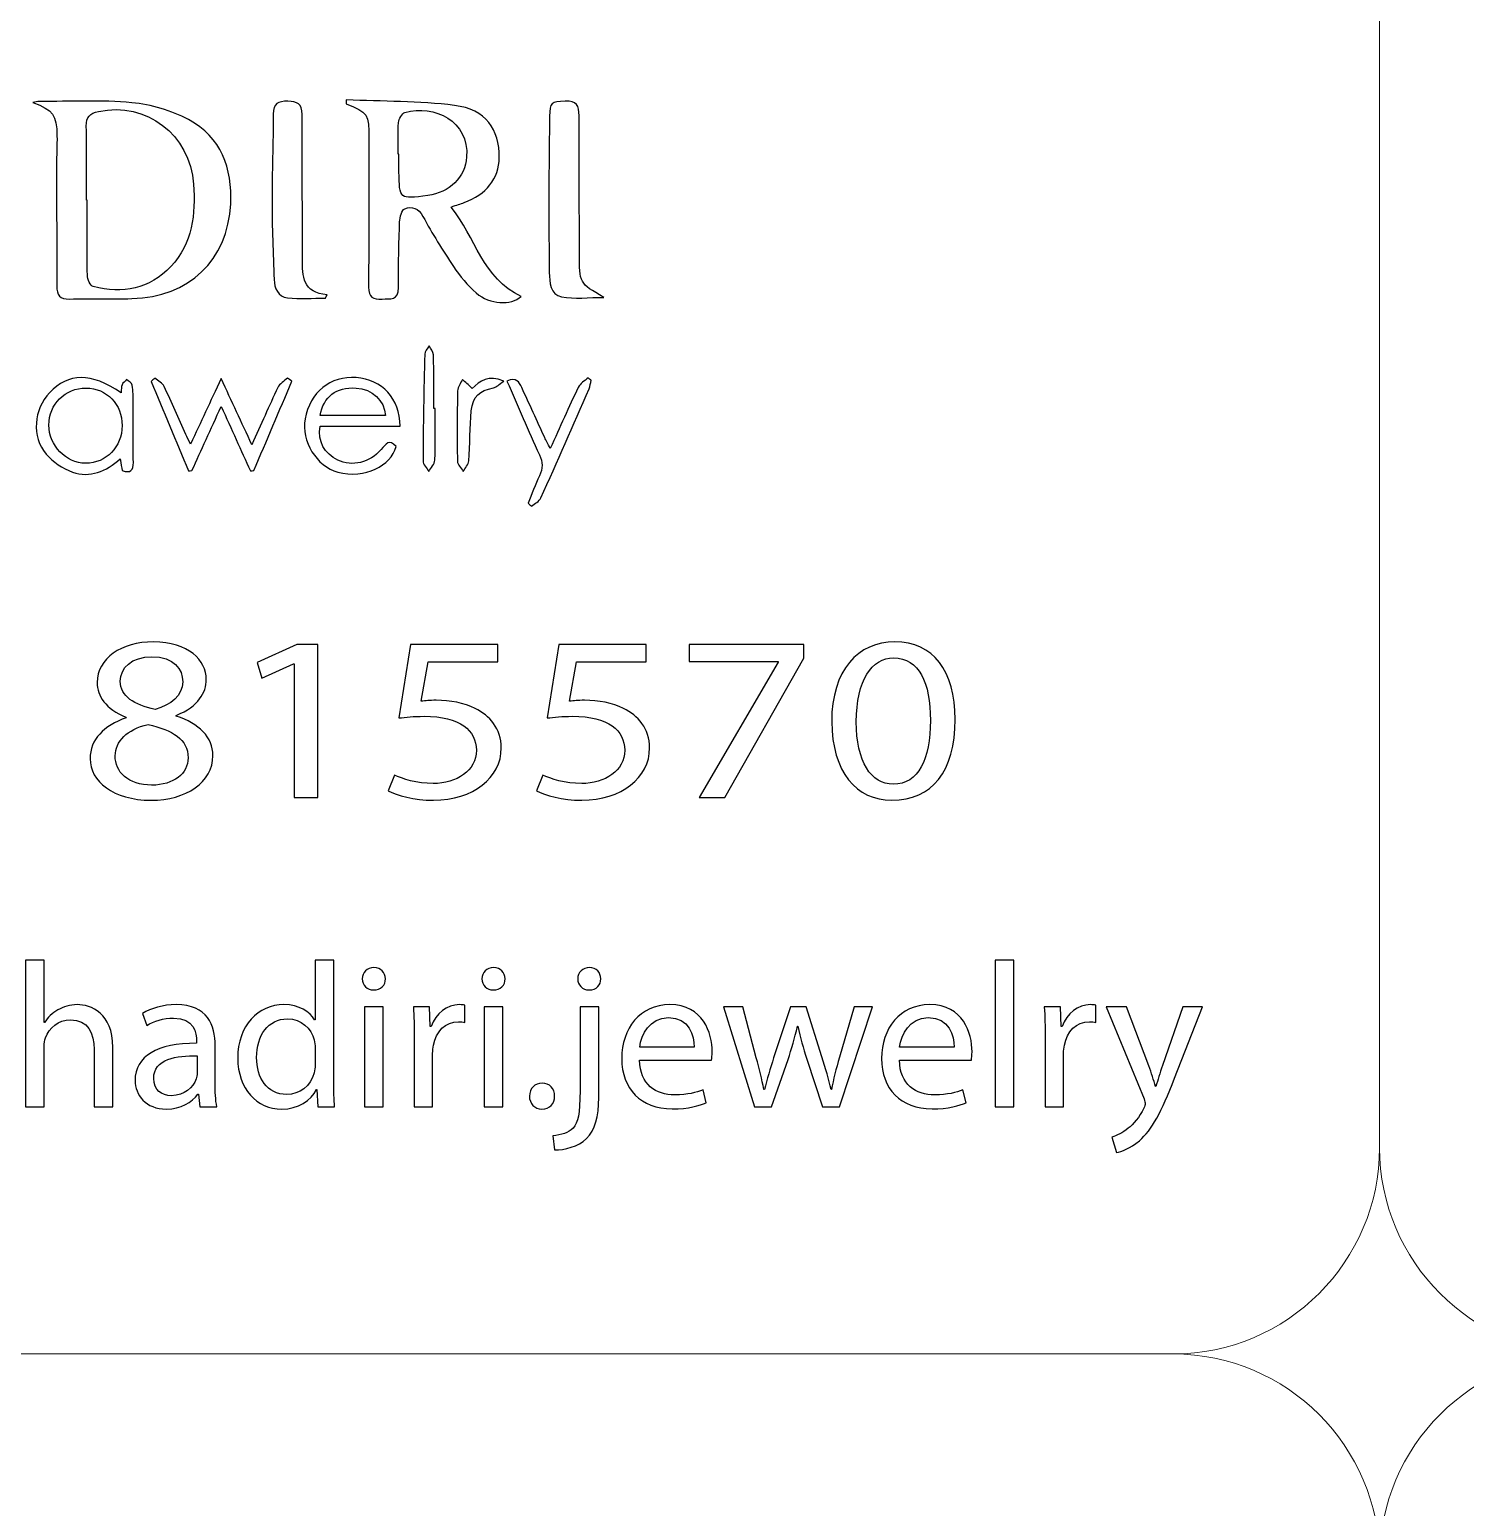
# Model space of a CAD drawing. Header units: millimetres. Extents: x -576 to 618, y 160 to 343.
# Drawn here: x 518.39 to 539.18, y 261.28 to 282.68 of the extents above; entities that cross this region are included whole.
import ezdxf

# ---------------------------------------------------------------- set-up
doc = ezdxf.new("R2010")
doc.units = ezdxf.units.MM
doc.header["$MEASUREMENT"] = 0
doc.layers.add('Layer 1', color=7, linetype='Continuous')

msp = doc.modelspace()

# ---------------------------------------------------------------- linework, layer by layer
at = {"layer": 'Layer 1', "color": 250, "lineweight": 18}
for points in [[(501.1217, 303.3001), (501.1217, 303.3001), (534.9517, 303.3001), (534.9517, 303.3001), (536.5957, 303.3001), (537.9367, 301.9591), (537.9367, 300.3151), (537.9367, 300.3151), (537.9367, 266.4851), (537.9367, 266.4851), (537.9367, 264.8411), (536.5957, 263.5001), (534.9517, 263.5001), (534.9517, 263.5001), (501.1217, 263.5001), (501.1217, 263.5001), (499.4777, 263.5001), (498.1367, 264.8411), (498.1367, 266.4851), (498.1367, 266.4851), (498.1367, 300.3151), (498.1367, 300.3151), (498.1367, 301.9591), (499.4777, 303.3001), (501.1217, 303.3001)], [(540.9217, 303.3001), (540.9217, 303.3001), (574.7517, 303.3001), (574.7517, 303.3001), (576.3957, 303.3001), (577.7367, 301.9591), (577.7367, 300.3151), (577.7367, 300.3151), (577.7367, 266.4851), (577.7367, 266.4851), (577.7367, 264.8411), (576.3957, 263.5001), (574.7517, 263.5001), (574.7517, 263.5001), (540.9217, 263.5001), (540.9217, 263.5001), (539.2777, 263.5001), (537.9367, 264.8411), (537.9367, 266.4851), (537.9367, 266.4851), (537.9367, 300.3151), (537.9367, 300.3151), (537.9367, 301.9591), (539.2777, 303.3001), (540.9217, 303.3001)], [(501.1217, 263.5001), (501.1217, 263.5001), (534.9517, 263.5001), (534.9517, 263.5001), (536.5957, 263.5001), (537.9367, 262.1591), (537.9367, 260.5151), (537.9367, 260.5151), (537.9367, 226.6851), (537.9367, 226.6851), (537.9367, 225.0411), (536.5957, 223.7001), (534.9517, 223.7001), (534.9517, 223.7001), (501.1217, 223.7001), (501.1217, 223.7001), (499.4777, 223.7001), (498.1367, 225.0411), (498.1367, 226.6851), (498.1367, 226.6851), (498.1367, 260.5151), (498.1367, 260.5151), (498.1367, 262.1591), (499.4777, 263.5001), (501.1217, 263.5001)], [(540.9217, 263.5001), (540.9217, 263.5001), (574.7517, 263.5001), (574.7517, 263.5001), (576.3957, 263.5001), (577.7367, 262.1591), (577.7367, 260.5151), (577.7367, 260.5151), (577.7367, 226.6851), (577.7367, 226.6851), (577.7367, 225.0411), (576.3957, 223.7001), (574.7517, 223.7001), (574.7517, 223.7001), (540.9217, 223.7001), (540.9217, 223.7001), (539.2777, 223.7001), (537.9367, 225.0411), (537.9367, 226.6851), (537.9367, 226.6851), (537.9367, 260.5151), (537.9367, 260.5151), (537.9367, 262.1591), (539.2777, 263.5001), (540.9217, 263.5001)]]:
    msp.add_open_spline(points, degree=3, knots=[0, 0, 0, 0, 0.125, 0.125, 0.125, 0.25, 0.25, 0.25, 0.375, 0.375, 0.375, 0.5, 0.5, 0.5, 0.625, 0.625, 0.625, 0.75, 0.75, 0.75, 0.875, 0.875, 0.875, 1, 1, 1, 1], dxfattribs=at)
at = {"layer": 'Layer 1', "color": 230}
for points, knots in [([(518.4398, 281.6248), (518.4707, 281.6304), (518.5013, 281.641), (518.5318, 281.6407), (518.9793, 281.6386), (519.4292, 281.6635), (519.8725, 281.6217), (520.1521, 281.5951), (520.4442, 281.5097), (520.6916, 281.3774), (521.1652, 281.125), (521.3293, 280.6704), (521.3022, 280.1583), (521.2582, 279.3337), (520.7, 278.8076), (519.8709, 278.7852), (519.5715, 278.7768), (519.271, 278.7876), (518.9711, 278.7786), (518.8277, 278.7745), (518.7833, 278.8348), (518.7836, 278.9686), (518.7852, 279.5518), (518.7808, 280.1349), (518.7799, 280.7178), (518.7799, 280.8594), (518.7893, 281.0008), (518.7873, 281.1424), (518.7833, 281.4466), (518.7312, 281.5134), (518.4398, 281.6248)], [0, 0, 0, 0, 0.1, 0.1, 0.1, 0.2, 0.2, 0.2, 0.3, 0.3, 0.3, 0.4, 0.4, 0.4, 0.5, 0.5, 0.5, 0.6, 0.6, 0.6, 0.7, 0.7, 0.7, 0.8, 0.8, 0.8, 0.9, 0.9, 0.9, 1, 1, 1, 1]), ([(519.2142, 280.2117), (519.2142, 280.2117), (519.2227, 280.2117), (519.2227, 280.2117), (519.2227, 279.8494), (519.2188, 279.4869), (519.2267, 279.1246), (519.2282, 279.0663), (519.2723, 278.968), (519.3131, 278.958), (519.7362, 278.8569), (520.1262, 278.9181), (520.4358, 279.2498), (520.7509, 279.587), (520.7958, 280.0073), (520.7642, 280.4407), (520.7115, 281.1646), (520.08, 281.6413), (519.3887, 281.495), (519.2607, 281.4681), (519.2082, 281.4176), (519.2114, 281.2819), (519.2202, 280.9252), (519.2142, 280.5686), (519.2142, 280.2117)], [0, 0, 0, 0, 0.125, 0.125, 0.125, 0.25, 0.25, 0.25, 0.375, 0.375, 0.375, 0.5, 0.5, 0.5, 0.625, 0.625, 0.625, 0.75, 0.75, 0.75, 0.875, 0.875, 0.875, 1, 1, 1, 1]), ([(522.6741, 278.7924), (522.4909, 278.7924), (522.3056, 278.7777), (522.1243, 278.7974), (521.9873, 278.812), (521.9355, 278.9353), (521.9306, 279.0616), (521.9162, 279.4408), (521.9015, 279.8199), (521.9006, 280.1989), (521.9, 280.6183), (521.9187, 281.037), (521.919, 281.4564), (521.9193, 281.6124), (521.9902, 281.6457), (522.1281, 281.6432), (522.2651, 281.6408), (522.3359, 281.6071), (522.3353, 281.451), (522.3324, 280.8165), (522.3402, 280.1821), (522.3433, 279.5475), (522.3437, 279.4854), (522.3424, 279.423), (522.3418, 279.3606), (522.339, 279.111), (522.3465, 278.8679), (522.6997, 278.8402), (522.6913, 278.8245), (522.6825, 278.8086), (522.6741, 278.7924)], [0, 0, 0, 0, 0.1, 0.1, 0.1, 0.2, 0.2, 0.2, 0.3, 0.3, 0.3, 0.4, 0.4, 0.4, 0.5, 0.5, 0.5, 0.6, 0.6, 0.6, 0.7, 0.7, 0.7, 0.8, 0.8, 0.8, 0.9, 0.9, 0.9, 1, 1, 1, 1]), ([(522.9761, 281.6631), (523.4994, 281.6394), (524.0267, 281.6482), (524.5446, 281.5823), (524.9921, 281.5253), (525.197, 281.2382), (525.1908, 280.8248), (525.1864, 280.5249), (525.0026, 280.2906), (524.6815, 280.1758), (524.6301, 280.1574), (524.578, 280.1402), (524.4953, 280.1115), (524.846, 279.6719), (524.9505, 279.0744), (525.509, 278.8173), (525.3587, 278.6831), (525.0557, 278.6965), (524.8582, 278.8672), (524.7315, 278.9761), (524.622, 279.1115), (524.5281, 279.2506), (524.3699, 279.485), (524.2216, 279.7271), (524.0862, 279.9754), (524.0198, 280.0971), (523.925, 280.1255), (523.8219, 280.0865), (523.7786, 280.07), (523.7512, 279.963), (523.7486, 279.8956), (523.7368, 279.5789), (523.7284, 279.2613), (523.7337, 278.9445), (523.7374, 278.7486), (523.6098, 278.7873), (523.4947, 278.7789), (523.3655, 278.7699), (523.2962, 278.8005), (523.2978, 278.9521), (523.3037, 279.6656), (523.2999, 280.3795), (523.3015, 281.0931), (523.3025, 281.4616), (523.2925, 281.4797), (522.9727, 281.6057), (522.9739, 281.6248), (522.9748, 281.6441), (522.9761, 281.6631)], [0, 0, 0, 0, 0.0625, 0.0625, 0.0625, 0.125, 0.125, 0.125, 0.1875, 0.1875, 0.1875, 0.25, 0.25, 0.25, 0.3125, 0.3125, 0.3125, 0.375, 0.375, 0.375, 0.4375, 0.4375, 0.4375, 0.5, 0.5, 0.5, 0.5625, 0.5625, 0.5625, 0.625, 0.625, 0.625, 0.6875, 0.6875, 0.6875, 0.75, 0.75, 0.75, 0.8125, 0.8125, 0.8125, 0.875, 0.875, 0.875, 0.9375, 0.9375, 0.9375, 1, 1, 1, 1]), ([(523.7271, 280.8759), (523.7271, 280.8759), (523.7377, 280.8759), (523.7377, 280.8759), (523.7377, 280.7913), (523.7365, 280.7065), (523.738, 280.622), (523.7453, 280.2229), (523.7455, 280.2229), (524.1542, 280.2775), (524.4732, 280.3202), (524.6968, 280.5433), (524.7187, 280.8363), (524.7568, 281.3546), (524.2475, 281.6026), (523.8254, 281.4816), (523.7821, 281.4691), (523.7361, 281.3867), (523.7318, 281.3331), (523.719, 281.1814), (523.7271, 281.0282), (523.7271, 280.8759)], [0, 0, 0, 0, 0.1428571, 0.1428571, 0.1428571, 0.2857143, 0.2857143, 0.2857143, 0.4285714, 0.4285714, 0.4285714, 0.5714286, 0.5714286, 0.5714286, 0.7142857, 0.7142857, 0.7142857, 0.8571429, 0.8571429, 0.8571429, 1, 1, 1, 1]), ([(526.7052, 278.8031), (526.4853, 278.8031), (526.2818, 278.7744), (526.0909, 278.8118), (525.9299, 278.8436), (525.9171, 279.0199), (525.9152, 279.1634), (525.9096, 279.5887), (525.9093, 280.0137), (525.9099, 280.4386), (525.9106, 280.7675), (525.9152, 281.0964), (525.9187, 281.4249), (525.9208, 281.6258), (525.9405, 281.6349), (526.1474, 281.6449), (526.3109, 281.653), (526.347, 281.5809), (526.3461, 281.4327), (526.3433, 280.7697), (526.3517, 280.1063), (526.3517, 279.4434), (526.3517, 279.0084), (526.348, 279.0084), (526.7052, 278.8031)], [0, 0, 0, 0, 0.125, 0.125, 0.125, 0.25, 0.25, 0.25, 0.375, 0.375, 0.375, 0.5, 0.5, 0.5, 0.625, 0.625, 0.625, 0.75, 0.75, 0.75, 0.875, 0.875, 0.875, 1, 1, 1, 1]), ([(524.2622, 277.1915), (524.2622, 276.9425), (524.2678, 276.6932), (524.2581, 276.4446), (524.2559, 276.3884), (524.201, 276.3344), (524.1705, 276.2792), (524.1411, 276.331), (524.0866, 276.3827), (524.0866, 276.4342), (524.0884, 276.9494), (524.0984, 277.4645), (524.1109, 277.979), (524.1121, 278.0202), (524.1517, 278.0604), (524.1739, 278.101), (524.1963, 278.058), (524.2372, 278.0159), (524.2382, 277.9724), (524.2441, 277.7122), (524.2413, 277.4517), (524.2413, 277.1915), (524.2413, 277.1915), (524.2622, 277.1915), (524.2622, 277.1915)], [0, 0, 0, 0, 0.125, 0.125, 0.125, 0.25, 0.25, 0.25, 0.375, 0.375, 0.375, 0.5, 0.5, 0.5, 0.625, 0.625, 0.625, 0.75, 0.75, 0.75, 0.875, 0.875, 0.875, 1, 1, 1, 1]), ([(519.7155, 277.4208), (519.7202, 277.472), (519.7158, 277.5088), (519.7286, 277.5372), (519.742, 277.5668), (519.7722, 277.5884), (519.7957, 277.6137), (519.8241, 277.5866), (519.8731, 277.5619), (519.878, 277.5307), (519.8915, 277.4473), (519.8874, 277.3616), (519.888, 277.2764), (519.8896, 276.9881), (519.889, 276.6995), (519.8927, 276.4109), (519.8939, 276.2979), (519.8527, 276.252), (519.7301, 276.2948), (519.723, 276.3404), (519.7155, 276.3894), (519.7042, 276.4621), (519.4959, 276.2845), (519.2649, 276.1819), (519.011, 276.2726), (518.8696, 276.3232), (518.7274, 276.4199), (518.6297, 276.5342), (518.4166, 276.7837), (518.4515, 277.1843), (518.678, 277.4205), (518.9573, 277.7126), (519.2786, 277.7169), (519.7155, 277.4208)], [0, 0, 0, 0, 0.0909091, 0.0909091, 0.0909091, 0.1818182, 0.1818182, 0.1818182, 0.2727273, 0.2727273, 0.2727273, 0.3636364, 0.3636364, 0.3636364, 0.4545455, 0.4545455, 0.4545455, 0.5454545, 0.5454545, 0.5454545, 0.6363636, 0.6363636, 0.6363636, 0.7272727, 0.7272727, 0.7272727, 0.8181818, 0.8181818, 0.8181818, 0.9090909, 0.9090909, 0.9090909, 1, 1, 1, 1]), ([(521.1643, 277.2238), (521.0117, 276.8875), (520.8766, 276.5908), (520.7418, 276.294), (520.7256, 276.2924), (520.709, 276.2912), (520.6925, 276.29), (520.5116, 276.7218), (520.3302, 277.1533), (520.149, 277.5851), (520.168, 277.6004), (520.1864, 277.616), (520.2052, 277.6317), (520.2507, 277.5927), (520.3153, 277.5627), (520.339, 277.5131), (520.4491, 277.2831), (520.5475, 277.0482), (520.6507, 276.8151), (520.6685, 276.7754), (520.6909, 276.738), (520.7225, 276.6784), (520.8694, 276.9945), (521.0068, 277.2903), (521.1634, 277.6266), (521.3191, 277.2925), (521.4576, 276.9945), (521.6099, 276.6675), (521.7424, 276.9633), (521.8585, 277.2322), (521.9846, 277.4965), (522.011, 277.5521), (522.0757, 277.5889), (522.1225, 277.6344), (522.1446, 277.6191), (522.1664, 277.6035), (522.188, 277.588), (522.0045, 277.1561), (521.8208, 276.7243), (521.6373, 276.2931), (521.6205, 276.2922), (521.6033, 276.2912), (521.5868, 276.2906), (521.451, 276.5901), (521.3153, 276.8896), (521.1643, 277.2238)], [0, 0, 0, 0, 0.0666667, 0.0666667, 0.0666667, 0.1333333, 0.1333333, 0.1333333, 0.2, 0.2, 0.2, 0.2666667, 0.2666667, 0.2666667, 0.3333333, 0.3333333, 0.3333333, 0.4, 0.4, 0.4, 0.4666667, 0.4666667, 0.4666667, 0.5333333, 0.5333333, 0.5333333, 0.6, 0.6, 0.6, 0.6666667, 0.6666667, 0.6666667, 0.7333333, 0.7333333, 0.7333333, 0.8, 0.8, 0.8, 0.8666667, 0.8666667, 0.8666667, 0.9333333, 0.9333333, 0.9333333, 1, 1, 1, 1]), ([(523.7568, 276.9359), (523.7568, 276.9359), (522.5971, 276.9359), (522.5971, 276.9359), (522.5599, 276.7187), (522.6589, 276.5362), (522.8529, 276.4448), (523.0607, 276.3465), (523.3175, 276.4071), (523.4804, 276.5989), (523.5449, 276.675), (523.5974, 276.7646), (523.6966, 276.6414), (523.6223, 276.3643), (523.2479, 276.1668), (522.8529, 276.2729), (522.5452, 276.3556), (522.3222, 276.7187), (522.3799, 277.0423), (522.4488, 277.4274), (522.7459, 277.6682), (523.12, 277.6417), (523.4913, 277.6155), (523.7518, 277.3368), (523.7568, 276.9359)], [0, 0, 0, 0, 0.125, 0.125, 0.125, 0.25, 0.25, 0.25, 0.375, 0.375, 0.375, 0.5, 0.5, 0.5, 0.625, 0.625, 0.625, 0.75, 0.75, 0.75, 0.875, 0.875, 0.875, 1, 1, 1, 1]), ([(524.8003, 277.4847), (524.911, 277.5866), (525.0324, 277.6896), (525.2552, 277.5895), (525.1894, 277.5452), (525.151, 277.5012), (525.1054, 277.4921), (524.9055, 277.4522), (524.8069, 277.3692), (524.7862, 277.1598), (524.7628, 276.919), (524.7672, 276.6753), (524.7491, 276.4334), (524.745, 276.3811), (524.697, 276.3317), (524.6692, 276.2809), (524.6399, 276.3311), (524.5863, 276.3807), (524.5857, 276.4316), (524.5791, 276.7704), (524.5806, 277.1096), (524.5878, 277.4484), (524.589, 277.5046), (524.6327, 277.5598), (524.6568, 277.6154), (524.7001, 277.576), (524.7429, 277.5368), (524.8003, 277.4847)], [0, 0, 0, 0, 0.1111111, 0.1111111, 0.1111111, 0.2222222, 0.2222222, 0.2222222, 0.3333333, 0.3333333, 0.3333333, 0.4444444, 0.4444444, 0.4444444, 0.5555556, 0.5555556, 0.5555556, 0.6666667, 0.6666667, 0.6666667, 0.7777778, 0.7777778, 0.7777778, 0.8888889, 0.8888889, 0.8888889, 1, 1, 1, 1]), ([(525.3021, 277.5885), (525.4378, 277.6525), (525.4788, 277.5758), (525.5158, 277.4962), (525.6275, 277.2553), (525.7377, 277.0132), (525.8494, 276.772), (525.87, 276.7271), (525.894, 276.684), (525.9296, 276.6141), (526.0709, 276.9264), (526.1976, 277.2154), (526.3343, 277.4993), (526.3614, 277.5552), (526.4275, 277.5923), (526.4759, 277.6379), (526.4912, 277.626), (526.5061, 277.6138), (526.5218, 277.6019), (526.5114, 277.5611), (526.5071, 277.5174), (526.4906, 277.4796), (526.26, 276.9514), (526.0298, 276.4232), (525.7933, 275.8977), (525.7708, 275.8481), (525.7053, 275.8178), (525.6597, 275.7786), (525.6432, 275.7926), (525.6263, 275.8066), (525.6091, 275.8207), (525.6634, 275.9539), (525.7124, 276.0893), (525.7739, 276.2191), (525.8238, 276.3249), (525.8213, 276.4163), (525.7717, 276.5243), (525.6107, 276.8722), (525.4613, 277.2254), (525.3021, 277.5885)], [0, 0, 0, 0, 0.0769231, 0.0769231, 0.0769231, 0.1538462, 0.1538462, 0.1538462, 0.2307692, 0.2307692, 0.2307692, 0.3076923, 0.3076923, 0.3076923, 0.3846154, 0.3846154, 0.3846154, 0.4615385, 0.4615385, 0.4615385, 0.5384615, 0.5384615, 0.5384615, 0.6153846, 0.6153846, 0.6153846, 0.6923077, 0.6923077, 0.6923077, 0.7692308, 0.7692308, 0.7692308, 0.8461538, 0.8461538, 0.8461538, 0.9230769, 0.9230769, 0.9230769, 1, 1, 1, 1]), ([(519.2066, 277.4898), (518.9071, 277.4917), (518.6696, 277.2539), (518.6696, 276.9519), (518.67, 276.658), (518.9186, 276.4003), (519.2012, 276.4009), (519.5018, 276.4015), (519.7277, 276.6339), (519.7301, 276.9453), (519.7326, 277.2549), (519.5083, 277.4879), (519.2066, 277.4898)], [0, 0, 0, 0, 0.25, 0.25, 0.25, 0.5, 0.5, 0.5, 0.75, 0.75, 0.75, 1, 1, 1, 1]), ([(523.5428, 277.0907), (523.5265, 277.3143), (523.3543, 277.4741), (523.1166, 277.4887), (522.8305, 277.5069), (522.6463, 277.3686), (522.5955, 277.0907), (522.5955, 277.0907), (523.5428, 277.0907), (523.5428, 277.0907)], [0, 0, 0, 0, 0.3333333, 0.3333333, 0.3333333, 0.6666667, 0.6666667, 0.6666667, 1, 1, 1, 1]), ([(519.2668, 272.1206), (519.2668, 272.4004), (519.4652, 272.5986), (519.7891, 272.7147), (519.7891, 272.7147), (519.7854, 272.7246), (519.7854, 272.7246), (519.4936, 272.8407), (519.3679, 273.0319), (519.3679, 273.2232), (519.3679, 273.5749), (519.7205, 273.8135), (520.1822, 273.8135), (520.6927, 273.8135), (520.9479, 273.5439), (520.9479, 273.2676), (520.9479, 273.08), (520.8387, 272.8785), (520.5145, 272.7486), (520.5145, 272.7486), (520.5145, 272.7384), (520.5145, 272.7384), (520.8425, 272.6292), (521.0453, 272.4345), (521.0453, 272.1649), (521.0453, 271.7792), (520.6525, 271.52), (520.1501, 271.52), (519.5988, 271.52), (519.2668, 271.7961), (519.2668, 272.1206)], [0, 0, 0, 0, 0.1, 0.1, 0.1, 0.2, 0.2, 0.2, 0.3, 0.3, 0.3, 0.4, 0.4, 0.4, 0.5, 0.5, 0.5, 0.6, 0.6, 0.6, 0.7, 0.7, 0.7, 0.8, 0.8, 0.8, 0.9, 0.9, 0.9, 1, 1, 1, 1]), ([(522.2212, 273.4961), (522.2212, 273.4961), (522.2132, 273.4961), (522.2132, 273.4961), (522.2132, 273.4961), (521.7554, 273.288), (521.7554, 273.288), (521.7554, 273.288), (521.6865, 273.5167), (521.6865, 273.5167), (521.6865, 273.5167), (522.2618, 273.776), (522.2618, 273.776), (522.2618, 273.776), (522.5657, 273.776), (522.5657, 273.776), (522.5657, 273.776), (522.5657, 271.5573), (522.5657, 271.5573), (522.5657, 271.5573), (522.2212, 271.5573), (522.2212, 271.5573), (522.2212, 271.5573), (522.2212, 273.4961), (522.2212, 273.4961)], [0, 0, 0, 0, 0.125, 0.125, 0.125, 0.25, 0.25, 0.25, 0.375, 0.375, 0.375, 0.5, 0.5, 0.5, 0.625, 0.625, 0.625, 0.75, 0.75, 0.75, 0.875, 0.875, 0.875, 1, 1, 1, 1]), ([(525.1678, 273.5235), (525.1678, 273.5235), (524.1628, 273.5235), (524.1628, 273.5235), (524.1628, 273.5235), (524.0617, 272.9535), (524.0617, 272.9535), (524.1223, 272.96), (524.1791, 272.9672), (524.2764, 272.9672), (524.4789, 272.9672), (524.6814, 272.9298), (524.8437, 272.8477), (525.0502, 272.7488), (525.2203, 272.5575), (525.2203, 272.2777), (525.2203, 271.8439), (524.811, 271.5198), (524.24, 271.5198), (523.9523, 271.5198), (523.7092, 271.5882), (523.5834, 271.6564), (523.5834, 271.6564), (523.6727, 271.8848), (523.6727, 271.8848), (523.7822, 271.8302), (523.9969, 271.762), (524.2359, 271.762), (524.5722, 271.762), (524.8599, 271.9463), (524.8599, 272.2434), (524.8559, 272.5301), (524.6287, 272.7351), (524.102, 272.7351), (523.9523, 272.7351), (523.835, 272.7213), (523.7376, 272.7111), (523.7376, 272.7111), (523.9077, 273.7763), (523.9077, 273.7763), (523.9077, 273.7763), (525.1678, 273.7763), (525.1678, 273.7763), (525.1678, 273.7763), (525.1678, 273.5235), (525.1678, 273.5235)], [0, 0, 0, 0, 0.0666667, 0.0666667, 0.0666667, 0.1333333, 0.1333333, 0.1333333, 0.2, 0.2, 0.2, 0.2666667, 0.2666667, 0.2666667, 0.3333333, 0.3333333, 0.3333333, 0.4, 0.4, 0.4, 0.4666667, 0.4666667, 0.4666667, 0.5333333, 0.5333333, 0.5333333, 0.6, 0.6, 0.6, 0.6666667, 0.6666667, 0.6666667, 0.7333333, 0.7333333, 0.7333333, 0.8, 0.8, 0.8, 0.8666667, 0.8666667, 0.8666667, 0.9333333, 0.9333333, 0.9333333, 1, 1, 1, 1]), ([(527.3159, 273.5235), (527.3159, 273.5235), (526.3109, 273.5235), (526.3109, 273.5235), (526.3109, 273.5235), (526.2098, 272.9535), (526.2098, 272.9535), (526.2703, 272.96), (526.3271, 272.9672), (526.4245, 272.9672), (526.6269, 272.9672), (526.8294, 272.9298), (526.9916, 272.8477), (527.1983, 272.7488), (527.3682, 272.5575), (527.3682, 272.2777), (527.3682, 271.8439), (526.9589, 271.5198), (526.3879, 271.5198), (526.1002, 271.5198), (525.8572, 271.5882), (525.7315, 271.6564), (525.7315, 271.6564), (525.8207, 271.8848), (525.8207, 271.8848), (525.9302, 271.8302), (526.1449, 271.762), (526.3839, 271.762), (526.7202, 271.762), (527.0079, 271.9463), (527.0079, 272.2434), (527.0039, 272.5301), (526.7767, 272.7351), (526.25, 272.7351), (526.1002, 272.7351), (525.9829, 272.7213), (525.8856, 272.7111), (525.8856, 272.7111), (526.0556, 273.7763), (526.0556, 273.7763), (526.0556, 273.7763), (527.3159, 273.7763), (527.3159, 273.7763), (527.3159, 273.7763), (527.3159, 273.5235), (527.3159, 273.5235)], [0, 0, 0, 0, 0.0666667, 0.0666667, 0.0666667, 0.1333333, 0.1333333, 0.1333333, 0.2, 0.2, 0.2, 0.2666667, 0.2666667, 0.2666667, 0.3333333, 0.3333333, 0.3333333, 0.4, 0.4, 0.4, 0.4666667, 0.4666667, 0.4666667, 0.5333333, 0.5333333, 0.5333333, 0.6, 0.6, 0.6, 0.6666667, 0.6666667, 0.6666667, 0.7333333, 0.7333333, 0.7333333, 0.8, 0.8, 0.8, 0.8666667, 0.8666667, 0.8666667, 0.9333333, 0.9333333, 0.9333333, 1, 1, 1, 1]), ([(529.6019, 273.7761), (529.6019, 273.7761), (529.6019, 273.578), (529.6019, 273.578), (529.6019, 273.578), (528.4552, 271.5574), (528.4552, 271.5574), (528.4552, 271.5574), (528.0868, 271.5574), (528.0868, 271.5574), (528.0868, 271.5574), (529.229, 273.5203), (529.229, 273.5203), (529.229, 273.5203), (529.229, 273.5269), (529.229, 273.5269), (529.229, 273.5269), (527.9407, 273.5269), (527.9407, 273.5269), (527.9407, 273.5269), (527.9407, 273.7761), (527.9407, 273.7761), (527.9407, 273.7761), (529.6019, 273.7761), (529.6019, 273.7761)], [0, 0, 0, 0, 0.125, 0.125, 0.125, 0.25, 0.25, 0.25, 0.375, 0.375, 0.375, 0.5, 0.5, 0.5, 0.625, 0.625, 0.625, 0.75, 0.75, 0.75, 0.875, 0.875, 0.875, 1, 1, 1, 1]), ([(531.7907, 272.6904), (531.7907, 271.9363), (531.4584, 271.5197), (530.875, 271.5197), (530.3605, 271.5197), (530.0119, 271.9259), (530.0039, 272.6601), (530.0039, 273.4039), (530.3848, 273.8136), (530.9196, 273.8136), (531.4744, 273.8136), (531.7907, 273.3971), (531.7907, 272.6904)], [0, 0, 0, 0, 0.25, 0.25, 0.25, 0.5, 0.5, 0.5, 0.75, 0.75, 0.75, 1, 1, 1, 1]), ([(519.7043, 273.2435), (519.7043, 273.0217), (519.903, 272.9022), (520.2065, 272.8342), (520.4334, 272.8991), (520.6078, 273.0354), (520.6078, 273.2369), (520.6078, 273.4145), (520.482, 273.5986), (520.1622, 273.5986), (519.8665, 273.5986), (519.7043, 273.4348), (519.7043, 273.2435)], [0, 0, 0, 0, 0.25, 0.25, 0.25, 0.5, 0.5, 0.5, 0.75, 0.75, 0.75, 1, 1, 1, 1]), ([(530.3605, 272.6564), (530.3605, 272.0795), (530.5711, 271.7521), (530.8952, 271.7521), (531.26, 271.7521), (531.4338, 272.1103), (531.4338, 272.6769), (531.4338, 273.223), (531.2678, 273.5814), (530.8993, 273.5814), (530.5874, 273.5814), (530.3605, 273.2607), (530.3605, 272.6564)], [0, 0, 0, 0, 0.25, 0.25, 0.25, 0.5, 0.5, 0.5, 0.75, 0.75, 0.75, 1, 1, 1, 1]), ([(520.6848, 272.134), (520.6848, 272.4039), (520.4621, 272.5336), (520.1052, 272.6189), (519.7975, 272.544), (519.6316, 272.3733), (519.6316, 272.1615), (519.6194, 271.9365), (519.8219, 271.7383), (520.1579, 271.7383), (520.478, 271.7383), (520.6848, 271.9056), (520.6848, 272.134)], [0, 0, 0, 0, 0.25, 0.25, 0.25, 0.5, 0.5, 0.5, 0.75, 0.75, 0.75, 1, 1, 1, 1]), ([(518.3321, 269.2023), (518.3321, 269.2023), (518.602, 269.2023), (518.602, 269.2023), (518.602, 269.2023), (518.602, 268.299), (518.602, 268.299), (518.602, 268.299), (518.6082, 268.299), (518.6082, 268.299), (518.651, 268.3742), (518.7184, 268.4401), (518.8014, 268.4847), (518.8809, 268.5296), (518.9758, 268.5592), (519.0772, 268.5592), (519.2762, 268.5592), (519.5954, 268.4401), (519.5954, 267.9405), (519.5954, 267.9405), (519.5954, 267.0794), (519.5954, 267.0794), (519.5954, 267.0794), (519.3256, 267.0794), (519.3256, 267.0794), (519.3256, 267.0794), (519.3256, 267.9106), (519.3256, 267.9106), (519.3256, 268.1436), (519.2366, 268.3411), (518.982, 268.3411), (518.8073, 268.3411), (518.6694, 268.2214), (518.6204, 268.0778), (518.6051, 268.0423), (518.602, 268.0032), (518.602, 267.9524), (518.602, 267.9524), (518.602, 267.0794), (518.602, 267.0794), (518.602, 267.0794), (518.3321, 267.0794), (518.3321, 267.0794), (518.3321, 267.0794), (518.3321, 269.2023), (518.3321, 269.2023)], [0, 0, 0, 0, 0.0666667, 0.0666667, 0.0666667, 0.1333333, 0.1333333, 0.1333333, 0.2, 0.2, 0.2, 0.2666667, 0.2666667, 0.2666667, 0.3333333, 0.3333333, 0.3333333, 0.4, 0.4, 0.4, 0.4666667, 0.4666667, 0.4666667, 0.5333333, 0.5333333, 0.5333333, 0.6, 0.6, 0.6, 0.6666667, 0.6666667, 0.6666667, 0.7333333, 0.7333333, 0.7333333, 0.8, 0.8, 0.8, 0.8666667, 0.8666667, 0.8666667, 0.9333333, 0.9333333, 0.9333333, 1, 1, 1, 1]), ([(522.7938, 269.2024), (522.7938, 269.2024), (522.7938, 267.4532), (522.7938, 267.4532), (522.7938, 267.3247), (522.7969, 267.1781), (522.806, 267.0794), (522.806, 267.0794), (522.5638, 267.0794), (522.5638, 267.0794), (522.5638, 267.0794), (522.5516, 267.3306), (522.5516, 267.3306), (522.5516, 267.3306), (522.5454, 267.3306), (522.5454, 267.3306), (522.4627, 267.169), (522.2818, 267.0467), (522.0393, 267.0467), (521.6808, 267.0467), (521.4047, 267.3425), (521.4047, 267.7821), (521.4016, 268.2635), (521.7086, 268.5593), (522.0702, 268.5593), (522.2971, 268.5593), (522.4505, 268.4548), (522.5176, 268.3381), (522.5176, 268.3381), (522.5238, 268.3381), (522.5238, 268.3381), (522.5238, 268.3381), (522.5238, 269.2024), (522.5238, 269.2024), (522.5238, 269.2024), (522.7938, 269.2024), (522.7938, 269.2024)], [0, 0, 0, 0, 0.0833333, 0.0833333, 0.0833333, 0.1666667, 0.1666667, 0.1666667, 0.25, 0.25, 0.25, 0.3333333, 0.3333333, 0.3333333, 0.4166667, 0.4166667, 0.4166667, 0.5, 0.5, 0.5, 0.5833333, 0.5833333, 0.5833333, 0.6666667, 0.6666667, 0.6666667, 0.75, 0.75, 0.75, 0.8333333, 0.8333333, 0.8333333, 0.9166667, 0.9166667, 0.9166667, 1, 1, 1, 1]), ([(523.5423, 268.9332), (523.5451, 268.8434), (523.4777, 268.7717), (523.3704, 268.7717), (523.2753, 268.7717), (523.2079, 268.8434), (523.2079, 268.9332), (523.2079, 269.0259), (523.2784, 269.0974), (523.3764, 269.0974), (523.4777, 269.0974), (523.5423, 269.0259), (523.5423, 268.9332)], [0, 0, 0, 0, 0.25, 0.25, 0.25, 0.5, 0.5, 0.5, 0.75, 0.75, 0.75, 1, 1, 1, 1]), ([(525.2749, 268.9332), (525.278, 268.8434), (525.2103, 268.7717), (525.103, 268.7717), (525.0082, 268.7717), (524.9408, 268.8434), (524.9408, 268.9332), (524.9408, 269.0259), (525.0113, 269.0974), (525.1092, 269.0974), (525.2103, 269.0974), (525.2749, 269.0259), (525.2749, 268.9332)], [0, 0, 0, 0, 0.25, 0.25, 0.25, 0.5, 0.5, 0.5, 0.75, 0.75, 0.75, 1, 1, 1, 1]), ([(526.6607, 268.9332), (526.6639, 268.8465), (526.5996, 268.7717), (526.4923, 268.7717), (526.3912, 268.7717), (526.327, 268.8465), (526.327, 268.9332), (526.327, 269.0259), (526.3972, 269.0974), (526.4983, 269.0974), (526.5965, 269.0974), (526.6607, 269.0259), (526.6607, 268.9332)], [0, 0, 0, 0, 0.25, 0.25, 0.25, 0.5, 0.5, 0.5, 0.75, 0.75, 0.75, 1, 1, 1, 1]), ([(532.371, 269.2022), (532.371, 269.2022), (532.6406, 269.2022), (532.6406, 269.2022), (532.6406, 269.2022), (532.6406, 267.0793), (532.6406, 267.0793), (532.6406, 267.0793), (532.371, 267.0793), (532.371, 267.0793), (532.371, 267.0793), (532.371, 269.2022), (532.371, 269.2022)], [0, 0, 0, 0, 0.25, 0.25, 0.25, 0.5, 0.5, 0.5, 0.75, 0.75, 0.75, 1, 1, 1, 1]), ([(520.8557, 267.0794), (520.8557, 267.0794), (520.8345, 267.262), (520.8345, 267.262), (520.8345, 267.262), (520.8251, 267.262), (520.8251, 267.262), (520.7424, 267.1484), (520.583, 267.0465), (520.3711, 267.0465), (520.0707, 267.0465), (519.9175, 267.2526), (519.9175, 267.4621), (519.9175, 267.8118), (520.2367, 268.0033), (520.8095, 268.0002), (520.8095, 268.0002), (520.8095, 268.0302), (520.8095, 268.0302), (520.8095, 268.1497), (520.7761, 268.365), (520.4725, 268.365), (520.3346, 268.365), (520.1905, 268.3232), (520.0862, 268.2573), (520.0862, 268.2573), (520.0248, 268.4308), (520.0248, 268.4308), (520.1474, 268.5085), (520.3253, 268.5594), (520.5122, 268.5594), (520.9662, 268.5594), (521.0765, 268.2573), (521.0765, 267.9675), (521.0765, 267.9675), (521.0765, 267.4261), (521.0765, 267.4261), (521.0765, 267.3007), (521.0825, 267.1781), (521.1009, 267.0794), (521.1009, 267.0794), (520.8557, 267.0794), (520.8557, 267.0794)], [0, 0, 0, 0, 0.0714286, 0.0714286, 0.0714286, 0.1428571, 0.1428571, 0.1428571, 0.2142857, 0.2142857, 0.2142857, 0.2857143, 0.2857143, 0.2857143, 0.3571429, 0.3571429, 0.3571429, 0.4285714, 0.4285714, 0.4285714, 0.5, 0.5, 0.5, 0.5714286, 0.5714286, 0.5714286, 0.6428571, 0.6428571, 0.6428571, 0.7142857, 0.7142857, 0.7142857, 0.7857143, 0.7857143, 0.7857143, 0.8571429, 0.8571429, 0.8571429, 0.9285714, 0.9285714, 0.9285714, 1, 1, 1, 1]), ([(523.2418, 268.5264), (523.2418, 268.5264), (523.5114, 268.5264), (523.5114, 268.5264), (523.5114, 268.5264), (523.5114, 267.0793), (523.5114, 267.0793), (523.5114, 267.0793), (523.2418, 267.0793), (523.2418, 267.0793), (523.2418, 267.0793), (523.2418, 268.5264), (523.2418, 268.5264)], [0, 0, 0, 0, 0.25, 0.25, 0.25, 0.5, 0.5, 0.5, 0.75, 0.75, 0.75, 1, 1, 1, 1]), ([(523.9593, 268.0752), (523.9593, 268.2456), (523.9558, 268.3922), (523.9468, 268.5264), (523.9468, 268.5264), (524.1831, 268.5264), (524.1831, 268.5264), (524.1831, 268.5264), (524.1921, 268.2425), (524.1921, 268.2425), (524.1921, 268.2425), (524.2046, 268.2425), (524.2046, 268.2425), (524.2719, 268.4368), (524.4342, 268.5595), (524.6155, 268.5595), (524.6461, 268.5595), (524.6676, 268.5563), (524.6922, 268.5504), (524.6922, 268.5504), (524.6922, 268.3024), (524.6922, 268.3024), (524.6645, 268.3083), (524.6367, 268.3114), (524.6002, 268.3114), (524.4098, 268.3114), (524.275, 268.171), (524.2382, 267.9735), (524.2321, 267.9376), (524.2258, 267.8958), (524.2258, 267.8509), (524.2258, 267.8509), (524.2258, 267.0796), (524.2258, 267.0796), (524.2258, 267.0796), (523.9593, 267.0796), (523.9593, 267.0796), (523.9593, 267.0796), (523.9593, 268.0752), (523.9593, 268.0752)], [0, 0, 0, 0, 0.0769231, 0.0769231, 0.0769231, 0.1538462, 0.1538462, 0.1538462, 0.2307692, 0.2307692, 0.2307692, 0.3076923, 0.3076923, 0.3076923, 0.3846154, 0.3846154, 0.3846154, 0.4615385, 0.4615385, 0.4615385, 0.5384615, 0.5384615, 0.5384615, 0.6153846, 0.6153846, 0.6153846, 0.6923077, 0.6923077, 0.6923077, 0.7692308, 0.7692308, 0.7692308, 0.8461538, 0.8461538, 0.8461538, 0.9230769, 0.9230769, 0.9230769, 1, 1, 1, 1]), ([(524.9745, 268.5264), (524.9745, 268.5264), (525.244, 268.5264), (525.244, 268.5264), (525.244, 268.5264), (525.244, 267.0793), (525.244, 267.0793), (525.244, 267.0793), (524.9745, 267.0793), (524.9745, 267.0793), (524.9745, 267.0793), (524.9745, 268.5264), (524.9745, 268.5264)], [0, 0, 0, 0, 0.25, 0.25, 0.25, 0.5, 0.5, 0.5, 0.75, 0.75, 0.75, 1, 1, 1, 1]), ([(525.965, 266.6608), (526.0876, 266.6699), (526.195, 266.7029), (526.2592, 266.7713), (526.3329, 266.8552), (526.3603, 266.9688), (526.3603, 267.3155), (526.3603, 267.3155), (526.3603, 268.5264), (526.3603, 268.5264), (526.3603, 268.5264), (526.6302, 268.5264), (526.6302, 268.5264), (526.6302, 268.5264), (526.6302, 267.2141), (526.6302, 267.2141), (526.6302, 266.9329), (526.5843, 266.7507), (526.4524, 266.6191), (526.3329, 266.5023), (526.1366, 266.4546), (525.9925, 266.4546), (525.9925, 266.4546), (525.965, 266.6608), (525.965, 266.6608)], [0, 0, 0, 0, 0.125, 0.125, 0.125, 0.25, 0.25, 0.25, 0.375, 0.375, 0.375, 0.5, 0.5, 0.5, 0.625, 0.625, 0.625, 0.75, 0.75, 0.75, 0.875, 0.875, 0.875, 1, 1, 1, 1]), ([(527.2221, 267.7552), (527.228, 267.3994), (527.4611, 267.2528), (527.7309, 267.2528), (527.9241, 267.2528), (528.0405, 267.2859), (528.1416, 267.3274), (528.1416, 267.3274), (528.1877, 267.1392), (528.1877, 267.1392), (528.0926, 267.0974), (527.93, 267.0496), (527.6941, 267.0496), (527.2373, 267.0496), (526.9644, 267.3423), (526.9644, 267.7791), (526.9644, 268.2157), (527.228, 268.5595), (527.6604, 268.5595), (528.1447, 268.5595), (528.2735, 268.1439), (528.2735, 267.8777), (528.2735, 267.8238), (528.2673, 267.782), (528.2645, 267.7552), (528.2645, 267.7552), (527.2221, 267.7552), (527.2221, 267.7552)], [0, 0, 0, 0, 0.1111111, 0.1111111, 0.1111111, 0.2222222, 0.2222222, 0.2222222, 0.3333333, 0.3333333, 0.3333333, 0.4444444, 0.4444444, 0.4444444, 0.5555556, 0.5555556, 0.5555556, 0.6666667, 0.6666667, 0.6666667, 0.7777778, 0.7777778, 0.7777778, 0.8888889, 0.8888889, 0.8888889, 1, 1, 1, 1]), ([(528.7157, 268.5265), (528.7157, 268.5265), (528.9119, 267.7911), (528.9119, 267.7911), (528.955, 267.6295), (528.9946, 267.48), (529.022, 267.3305), (529.022, 267.3305), (529.0314, 267.3305), (529.0314, 267.3305), (529.0651, 267.4772), (529.1141, 267.6326), (529.1634, 267.7882), (529.1634, 267.7882), (529.4055, 268.5265), (529.4055, 268.5265), (529.4055, 268.5265), (529.6324, 268.5265), (529.6324, 268.5265), (529.6324, 268.5265), (529.8623, 267.8033), (529.8623, 267.8033), (529.9175, 267.6295), (529.9602, 267.4772), (529.9943, 267.3305), (529.9943, 267.3305), (530.0033, 267.3305), (530.0033, 267.3305), (530.028, 267.4772), (530.0676, 267.6295), (530.1166, 267.8001), (530.1166, 267.8001), (530.3284, 268.5265), (530.3284, 268.5265), (530.3284, 268.5265), (530.5949, 268.5265), (530.5949, 268.5265), (530.5949, 268.5265), (530.1166, 267.0794), (530.1166, 267.0794), (530.1166, 267.0794), (529.8714, 267.0794), (529.8714, 267.0794), (529.8714, 267.0794), (529.6449, 267.7702), (529.6449, 267.7702), (529.5928, 267.9318), (529.5497, 268.0753), (529.5129, 268.2457), (529.5129, 268.2457), (529.5066, 268.2457), (529.5066, 268.2457), (529.4698, 268.0721), (529.4239, 267.9224), (529.3718, 267.767), (529.3718, 267.767), (529.1325, 267.0794), (529.1325, 267.0794), (529.1325, 267.0794), (528.8872, 267.0794), (528.8872, 267.0794), (528.8872, 267.0794), (528.4395, 268.5265), (528.4395, 268.5265), (528.4395, 268.5265), (528.7157, 268.5265), (528.7157, 268.5265)], [0, 0, 0, 0, 0.0454545, 0.0454545, 0.0454545, 0.0909091, 0.0909091, 0.0909091, 0.1363636, 0.1363636, 0.1363636, 0.1818182, 0.1818182, 0.1818182, 0.2272727, 0.2272727, 0.2272727, 0.2727273, 0.2727273, 0.2727273, 0.3181818, 0.3181818, 0.3181818, 0.3636364, 0.3636364, 0.3636364, 0.4090909, 0.4090909, 0.4090909, 0.4545455, 0.4545455, 0.4545455, 0.5, 0.5, 0.5, 0.5454545, 0.5454545, 0.5454545, 0.5909091, 0.5909091, 0.5909091, 0.6363636, 0.6363636, 0.6363636, 0.6818182, 0.6818182, 0.6818182, 0.7272727, 0.7272727, 0.7272727, 0.7727273, 0.7727273, 0.7727273, 0.8181818, 0.8181818, 0.8181818, 0.8636364, 0.8636364, 0.8636364, 0.9090909, 0.9090909, 0.9090909, 0.9545455, 0.9545455, 0.9545455, 1, 1, 1, 1]), ([(530.9848, 267.7552), (530.9907, 267.3994), (531.2235, 267.2528), (531.4937, 267.2528), (531.6869, 267.2528), (531.8033, 267.2859), (531.9043, 267.3274), (531.9043, 267.3274), (531.9505, 267.1392), (531.9505, 267.1392), (531.8553, 267.0974), (531.6928, 267.0496), (531.4569, 267.0496), (531.0001, 267.0496), (530.7271, 267.3423), (530.7271, 267.7791), (530.7271, 268.2157), (530.9907, 268.5595), (531.4232, 268.5595), (531.9074, 268.5595), (532.0363, 268.1439), (532.0363, 267.8777), (532.0363, 267.8238), (532.03, 267.782), (532.0273, 267.7552), (532.0273, 267.7552), (530.9848, 267.7552), (530.9848, 267.7552)], [0, 0, 0, 0, 0.1111111, 0.1111111, 0.1111111, 0.2222222, 0.2222222, 0.2222222, 0.3333333, 0.3333333, 0.3333333, 0.4444444, 0.4444444, 0.4444444, 0.5555556, 0.5555556, 0.5555556, 0.6666667, 0.6666667, 0.6666667, 0.7777778, 0.7777778, 0.7777778, 0.8888889, 0.8888889, 0.8888889, 1, 1, 1, 1]), ([(533.0948, 268.0752), (533.0948, 268.2456), (533.0914, 268.3922), (533.0823, 268.5264), (533.0823, 268.5264), (533.3186, 268.5264), (533.3186, 268.5264), (533.3186, 268.5264), (533.3276, 268.2425), (533.3276, 268.2425), (533.3276, 268.2425), (533.3401, 268.2425), (533.3401, 268.2425), (533.4075, 268.4368), (533.5697, 268.5595), (533.751, 268.5595), (533.7816, 268.5595), (533.8031, 268.5563), (533.8277, 268.5504), (533.8277, 268.5504), (533.8277, 268.3024), (533.8277, 268.3024), (533.8, 268.3083), (533.7722, 268.3114), (533.7357, 268.3114), (533.5453, 268.3114), (533.4106, 268.171), (533.3738, 267.9735), (533.3675, 267.9376), (533.3613, 267.8958), (533.3613, 267.8509), (533.3613, 267.8509), (533.3613, 267.0796), (533.3613, 267.0796), (533.3613, 267.0796), (533.0948, 267.0796), (533.0948, 267.0796), (533.0948, 267.0796), (533.0948, 268.0752), (533.0948, 268.0752)], [0, 0, 0, 0, 0.0769231, 0.0769231, 0.0769231, 0.1538462, 0.1538462, 0.1538462, 0.2307692, 0.2307692, 0.2307692, 0.3076923, 0.3076923, 0.3076923, 0.3846154, 0.3846154, 0.3846154, 0.4615385, 0.4615385, 0.4615385, 0.5384615, 0.5384615, 0.5384615, 0.6153846, 0.6153846, 0.6153846, 0.6923077, 0.6923077, 0.6923077, 0.7692308, 0.7692308, 0.7692308, 0.8461538, 0.8461538, 0.8461538, 0.9230769, 0.9230769, 0.9230769, 1, 1, 1, 1]), ([(534.2722, 268.5265), (534.2722, 268.5265), (534.5969, 267.6716), (534.5969, 267.6716), (534.6306, 267.5758), (534.6678, 267.4622), (534.6921, 267.3755), (534.6921, 267.3755), (534.698, 267.3755), (534.698, 267.3755), (534.7258, 267.4622), (534.7564, 267.5726), (534.7932, 267.6775), (534.7932, 267.6775), (535.0875, 268.5265), (535.0875, 268.5265), (535.0875, 268.5265), (535.3726, 268.5265), (535.3726, 268.5265), (535.3726, 268.5265), (534.968, 267.495), (534.968, 267.495), (534.7748, 266.9989), (534.6429, 266.7446), (534.4591, 266.5892), (534.3274, 266.4756), (534.1954, 266.4307), (534.128, 266.4185), (534.128, 266.4185), (534.0604, 266.6401), (534.0604, 266.6401), (534.128, 266.6609), (534.2166, 266.7028), (534.2965, 266.7683), (534.3702, 266.8253), (534.4619, 266.9271), (534.5236, 267.0616), (534.5358, 267.0884), (534.5449, 267.1093), (534.5449, 267.1243), (534.5449, 267.1392), (534.5387, 267.1602), (534.5265, 267.1933), (534.5265, 267.1933), (533.9779, 268.5265), (533.9779, 268.5265), (533.9779, 268.5265), (534.2722, 268.5265), (534.2722, 268.5265)], [0, 0, 0, 0, 0.0625, 0.0625, 0.0625, 0.125, 0.125, 0.125, 0.1875, 0.1875, 0.1875, 0.25, 0.25, 0.25, 0.3125, 0.3125, 0.3125, 0.375, 0.375, 0.375, 0.4375, 0.4375, 0.4375, 0.5, 0.5, 0.5, 0.5625, 0.5625, 0.5625, 0.625, 0.625, 0.625, 0.6875, 0.6875, 0.6875, 0.75, 0.75, 0.75, 0.8125, 0.8125, 0.8125, 0.875, 0.875, 0.875, 0.9375, 0.9375, 0.9375, 1, 1, 1, 1]), ([(522.5238, 267.9375), (522.5238, 267.9703), (522.5207, 268.0152), (522.5117, 268.0479), (522.4717, 268.2158), (522.3245, 268.3531), (522.1223, 268.3531), (521.8431, 268.3531), (521.6777, 268.1138), (521.6777, 267.794), (521.6777, 267.5013), (521.825, 267.2589), (522.1161, 267.2589), (522.2971, 267.2589), (522.4627, 267.3752), (522.5117, 267.5728), (522.5207, 267.6086), (522.5238, 267.6448), (522.5238, 267.6864), (522.5238, 267.6864), (522.5238, 267.9375), (522.5238, 267.9375)], [0, 0, 0, 0, 0.1428571, 0.1428571, 0.1428571, 0.2857143, 0.2857143, 0.2857143, 0.4285714, 0.4285714, 0.4285714, 0.5714286, 0.5714286, 0.5714286, 0.7142857, 0.7142857, 0.7142857, 0.8571429, 0.8571429, 0.8571429, 1, 1, 1, 1]), ([(528.0131, 267.9435), (528.0162, 268.1108), (527.9422, 268.371), (527.6389, 268.371), (527.3662, 268.371), (527.2464, 268.1258), (527.2252, 267.9435), (527.2252, 267.9435), (528.0131, 267.9435), (528.0131, 267.9435)], [0, 0, 0, 0, 0.3333333, 0.3333333, 0.3333333, 0.6666667, 0.6666667, 0.6666667, 1, 1, 1, 1]), ([(531.7757, 267.9435), (531.7788, 268.1108), (531.7049, 268.371), (531.4016, 268.371), (531.129, 268.371), (531.0091, 268.1258), (530.9879, 267.9435), (530.9879, 267.9435), (531.7757, 267.9435), (531.7757, 267.9435)], [0, 0, 0, 0, 0.3333333, 0.3333333, 0.3333333, 0.6666667, 0.6666667, 0.6666667, 1, 1, 1, 1]), ([(520.8157, 267.818), (520.5215, 267.824), (520.1873, 267.7731), (520.1873, 267.492), (520.1873, 267.3216), (520.3037, 267.2408), (520.4419, 267.2408), (520.6351, 267.2408), (520.7574, 267.3603), (520.8004, 267.4832), (520.8095, 267.5101), (520.8157, 267.5397), (520.8157, 267.5665), (520.8157, 267.5665), (520.8157, 267.818), (520.8157, 267.818)], [0, 0, 0, 0, 0.2, 0.2, 0.2, 0.4, 0.4, 0.4, 0.6, 0.6, 0.6, 0.8, 0.8, 0.8, 1, 1, 1, 1]), ([(525.6275, 267.2348), (525.6275, 267.3453), (525.7043, 267.4233), (525.8116, 267.4233), (525.919, 267.4233), (525.9925, 267.3453), (525.9925, 267.2348), (525.9925, 267.1272), (525.9218, 267.0464), (525.8085, 267.0464), (525.7011, 267.0464), (525.6275, 267.1272), (525.6275, 267.2348)], [0, 0, 0, 0, 0.25, 0.25, 0.25, 0.5, 0.5, 0.5, 0.75, 0.75, 0.75, 1, 1, 1, 1])]:
    msp.add_open_spline(points, degree=3, knots=knots, dxfattribs=at)

doc.saveas('drawing.dxf')
